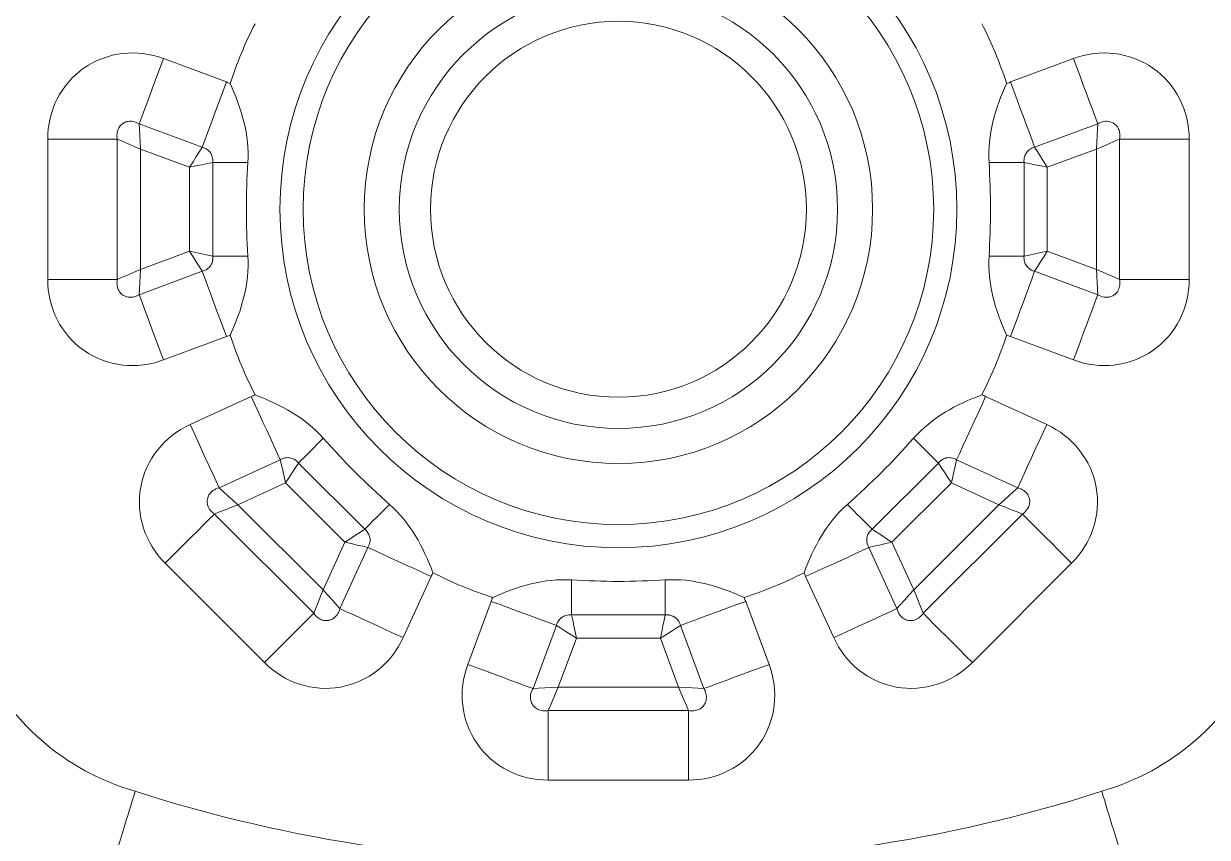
# Model space of a CAD drawing. Header units: millimetres. Extents: x 24.3 to 104.7, y 23.5 to 104.3.
# Drawn here: x 60.15 to 68.72, y 63.9 to 69.8 of the extents above; entities that cross this region are included whole.
import ezdxf

# ---------------------------------------------------------------- set-up
doc = ezdxf.new("R2010")
doc.units = ezdxf.units.MM

msp = doc.modelspace()

# ---------------------------------------------------------------- linework, layer by layer
at = {"color": 7, "linetype": 'Continuous', "lineweight": 15}
for p, q in [((61.163, 69.5449), (61.6196, 69.3755)), ((67.2989, 69.3755), (67.7555, 69.5449)), ((61.4443, 68.903), (60.9877, 69.0723)), ((67.9308, 69.0723), (67.4742, 68.903)), ((60.3252, 68.9621), (60.8292, 68.9621)), ((60.3252, 67.9452), (60.3252, 68.9621)), ((60.8292, 68.9621), (60.8292, 67.9452)), ((68.0893, 67.9452), (68.0893, 68.9621)), ((68.0893, 68.9621), (68.5934, 68.9621)), ((68.5934, 68.9621), (68.5934, 67.9452)), ((61.353, 68.7576), (60.9972, 68.8896)), ((60.9972, 68.8896), (60.9972, 68.0177)), ((67.9213, 68.8896), (67.5655, 68.7576)), ((67.9213, 68.0177), (67.9213, 68.8896)), ((61.521, 68.1146), (61.521, 68.7927)), ((61.521, 68.7927), (61.775, 68.7927)), ((67.3975, 68.7927), (67.1435, 68.7927)), ((67.3975, 68.7927), (67.3975, 68.1146)), ((61.353, 68.1497), (61.353, 68.7576)), ((67.5655, 68.7576), (67.5655, 68.1497)), ((60.9972, 68.0177), (61.353, 68.1497)), ((61.521, 68.1146), (61.775, 68.1146)), ((67.3975, 68.1146), (67.1435, 68.1146)), ((67.5655, 68.1497), (67.9213, 68.0177)), ((60.9877, 67.835), (61.4443, 68.0044)), ((67.4742, 68.0044), (67.9308, 67.835)), ((60.8292, 67.9452), (60.3252, 67.9452)), ((68.5934, 67.9452), (68.0893, 67.9452)), ((61.6196, 67.5318), (61.163, 67.3624)), ((67.7555, 67.3624), (67.2989, 67.5318)), ((61.3568, 66.8945), (61.7995, 67.0976)), ((67.1191, 67.0976), (67.5617, 66.8945)), ((62.0097, 66.6395), (61.567, 66.4364)), ((67.3515, 66.4364), (66.9089, 66.6395)), ((62.6213, 66.1363), (62.1419, 66.6157)), ((66.7767, 66.6157), (66.2972, 66.1363)), ((62.0479, 66.4721), (61.703, 66.3139)), ((62.4778, 66.0423), (62.0479, 66.4721)), ((66.8707, 66.4721), (66.4408, 66.0423)), ((67.2156, 66.3139), (66.8707, 66.4721)), ((61.703, 66.3139), (62.3195, 65.6973)), ((66.599, 65.6973), (67.2156, 66.3139)), ((61.5329, 66.2463), (62.2519, 65.5273)), ((66.6666, 65.5273), (67.3856, 66.2463)), ((62.3195, 65.6973), (62.4778, 66.0423)), ((66.4408, 66.0423), (66.599, 65.6973)), ((62.442, 65.5614), (62.6451, 66.0041)), ((66.2735, 66.0041), (66.4766, 65.5614)), ((61.8955, 65.1709), (61.1765, 65.8899)), ((67.742, 65.8899), (67.023, 65.1709)), ((63.1032, 65.7939), (62.9001, 65.3512)), ((64.1202, 65.5154), (64.1202, 65.7694)), ((64.7983, 65.5154), (64.7983, 65.7694)), ((66.0185, 65.3512), (65.8154, 65.7939)), ((63.368, 65.1574), (63.5374, 65.614)), ((65.3811, 65.614), (65.5505, 65.1574)), ((64.7983, 65.5154), (64.1202, 65.5154)), ((64.01, 65.4387), (63.8406, 64.9821)), ((65.078, 64.9821), (64.9086, 65.4387)), ((64.1553, 65.3474), (64.0233, 64.9916)), ((64.7632, 65.3474), (64.1553, 65.3474)), ((64.8952, 64.9916), (64.7632, 65.3474)), ((64.0233, 64.9916), (64.8952, 64.9916)), ((63.9508, 64.8236), (64.9677, 64.8236)), ((63.9508, 64.3196), (63.9508, 64.8236)), ((64.9677, 64.8236), (64.9677, 64.3196)), ((64.9677, 64.3196), (63.9508, 64.3196))]:
    msp.add_line(p, q, dxfattribs=at)
at = {"color": 7, "linetype": 'Continuous', "lineweight": 15, "flags": 128}
for points in [[(61.163, 69.5449), (61.1391, 69.4804), (61.1154, 69.4165), (61.0921, 69.3536), (61.0693, 69.2923), (61.0473, 69.233), (61.0263, 69.1763), (61.0064, 69.1226), (60.9877, 69.0723)], [(67.9308, 69.0723), (67.9122, 69.1226), (67.8923, 69.1763), (67.8712, 69.233), (67.8492, 69.2923), (67.8265, 69.3536), (67.8032, 69.4165), (67.7794, 69.4804), (67.7555, 69.5449)], [(61.6196, 69.3755), (61.5957, 69.311), (61.572, 69.2471), (61.5487, 69.1842), (61.5259, 69.1229), (61.5039, 69.0637), (61.4829, 69.0069), (61.463, 68.9532), (61.4443, 68.903)], [(67.4742, 68.903), (67.4556, 68.9532), (67.4357, 69.0069), (67.4146, 69.0637), (67.3926, 69.1229), (67.3699, 69.1842), (67.3465, 69.2471), (67.3228, 69.311), (67.2989, 69.3755)], [(60.9877, 69.0723), (60.9898, 69.0321), (60.9921, 68.9873), (60.9946, 68.9393), (60.9972, 68.8896)], [(67.9308, 69.0723), (67.9287, 69.0321), (67.9264, 68.9873), (67.9239, 68.9393), (67.9213, 68.8896)], [(60.9972, 68.8896), (60.9516, 68.9093), (60.9074, 68.9284), (60.8662, 68.9461), (60.8292, 68.9621)], [(68.0893, 68.9621), (68.0524, 68.9461), (68.0111, 68.9284), (67.967, 68.9093), (67.9213, 68.8896)], [(61.4443, 68.903), (61.4242, 68.871), (61.4018, 68.8353), (61.3778, 68.7971), (61.353, 68.7576)], [(67.4742, 68.903), (67.4943, 68.871), (67.5167, 68.8353), (67.5407, 68.7971), (67.5655, 68.7576)], [(61.521, 68.7927), (61.4841, 68.785), (61.4428, 68.7764), (61.3987, 68.7672), (61.353, 68.7576)], [(67.5655, 68.7576), (67.5199, 68.7672), (67.4757, 68.7764), (67.4345, 68.785), (67.3975, 68.7927)], [(61.353, 68.1497), (61.3778, 68.1102), (61.4018, 68.072), (61.4242, 68.0363), (61.4443, 68.0044)], [(61.521, 68.1146), (61.4841, 68.1223), (61.4428, 68.1309), (61.3987, 68.1402), (61.353, 68.1497)], [(67.5655, 68.1497), (67.5199, 68.1402), (67.4757, 68.1309), (67.4345, 68.1223), (67.3975, 68.1146)], [(67.5655, 68.1497), (67.5407, 68.1102), (67.5167, 68.072), (67.4943, 68.0363), (67.4742, 68.0044)], [(60.9972, 68.0177), (60.9516, 67.998), (60.9074, 67.979), (60.8662, 67.9612), (60.8292, 67.9452)], [(60.9972, 68.0177), (60.9946, 67.968), (60.9921, 67.92), (60.9898, 67.8752), (60.9877, 67.835)], [(61.4443, 68.0044), (61.463, 67.9541), (61.4829, 67.9004), (61.5039, 67.8437), (61.5259, 67.7844), (61.5487, 67.7231), (61.572, 67.6602), (61.5957, 67.5963), (61.6196, 67.5318)], [(67.2989, 67.5318), (67.3228, 67.5963), (67.3465, 67.6602), (67.3699, 67.7231), (67.3926, 67.7844), (67.4146, 67.8437), (67.4357, 67.9004), (67.4556, 67.9541), (67.4742, 68.0044)], [(68.0893, 67.9452), (68.0524, 67.9612), (68.0111, 67.979), (67.967, 67.998), (67.9213, 68.0177)], [(67.9213, 68.0177), (67.9239, 67.968), (67.9264, 67.92), (67.9287, 67.8752), (67.9308, 67.835)], [(60.9877, 67.835), (61.0064, 67.7847), (61.0263, 67.731), (61.0473, 67.6743), (61.0693, 67.615), (61.0921, 67.5537), (61.1154, 67.4908), (61.1391, 67.4269), (61.163, 67.3624)], [(67.7555, 67.3624), (67.7794, 67.4269), (67.8032, 67.4908), (67.8265, 67.5537), (67.8492, 67.615), (67.8712, 67.6743), (67.8923, 67.731), (67.9122, 67.7847), (67.9308, 67.835)], [(61.7995, 67.0976), (61.8282, 67.0351), (61.8566, 66.9731), (61.8846, 66.9121), (61.9118, 66.8527), (61.9382, 66.7952), (61.9634, 66.7403), (61.9873, 66.6882), (62.0097, 66.6395)], [(66.9089, 66.6395), (66.9312, 66.6882), (66.9551, 66.7403), (66.9803, 66.7952), (67.0067, 66.8527), (67.034, 66.9121), (67.0619, 66.9731), (67.0904, 67.0351), (67.1191, 67.0976)], [(61.3568, 66.8945), (61.3855, 66.832), (61.414, 66.77), (61.4419, 66.7091), (61.4692, 66.6496), (61.4956, 66.5922), (61.5208, 66.5372), (61.5447, 66.4851), (61.567, 66.4364)], [(67.3515, 66.4364), (67.3739, 66.4851), (67.3978, 66.5372), (67.423, 66.5922), (67.4493, 66.6496), (67.4766, 66.7091), (67.5046, 66.77), (67.533, 66.832), (67.5617, 66.8945)], [(62.1419, 66.6157), (62.1619, 66.6358), (62.1827, 66.6566), (62.2043, 66.6782), (62.2266, 66.7004), (62.2495, 66.7233), (62.273, 66.7468), (62.297, 66.7709), (62.3215, 66.7954)], [(66.7767, 66.6157), (66.7566, 66.6358), (66.7358, 66.6566), (66.7142, 66.6782), (66.692, 66.7004), (66.6691, 66.7233), (66.6456, 66.7468), (66.6215, 66.7709), (66.597, 66.7954)], [(62.0097, 66.6395), (62.0181, 66.6026), (62.0275, 66.5616), (62.0375, 66.5176), (62.0479, 66.4721)], [(66.9089, 66.6395), (66.9005, 66.6026), (66.8911, 66.5616), (66.881, 66.5176), (66.8707, 66.4721)], [(62.1419, 66.6157), (62.1212, 66.5841), (62.0981, 66.5489), (62.0734, 66.5112), (62.0479, 66.4721)], [(66.8707, 66.4721), (66.8451, 66.5112), (66.8204, 66.5489), (66.7973, 66.5841), (66.7767, 66.6157)], [(61.567, 66.4364), (61.5969, 66.4094), (61.6303, 66.3794), (61.666, 66.3472), (61.703, 66.3139)], [(67.3515, 66.4364), (67.3216, 66.4094), (67.2882, 66.3794), (67.2525, 66.3472), (67.2156, 66.3139)], [(61.703, 66.3139), (61.6568, 66.2955), (61.6121, 66.2778), (61.5703, 66.2612), (61.5329, 66.2463)], [(62.6213, 66.1363), (62.6414, 66.1563), (62.6622, 66.1771), (62.6838, 66.1987), (62.7061, 66.221), (62.729, 66.2439), (62.7525, 66.2674), (62.7765, 66.2914), (62.801, 66.3159)], [(66.2972, 66.1363), (66.2772, 66.1563), (66.2563, 66.1771), (66.2348, 66.1987), (66.2125, 66.221), (66.1896, 66.2439), (66.1661, 66.2674), (66.1421, 66.2914), (66.1176, 66.3159)], [(67.3856, 66.2463), (67.3482, 66.2612), (67.3065, 66.2778), (67.2618, 66.2955), (67.2156, 66.3139)], [(61.1765, 65.8899), (61.2251, 65.9385), (61.2734, 65.9868), (61.3208, 66.0342), (61.367, 66.0804), (61.4117, 66.1251), (61.4545, 66.1679), (61.495, 66.2084), (61.5329, 66.2463)], [(67.3856, 66.2463), (67.4235, 66.2084), (67.464, 66.1679), (67.5068, 66.1251), (67.5515, 66.0804), (67.5978, 66.0342), (67.6452, 65.9868), (67.6934, 65.9385), (67.742, 65.8899)], [(62.6213, 66.1363), (62.5898, 66.1156), (62.5545, 66.0925), (62.5168, 66.0678), (62.4778, 66.0423)], [(66.4408, 66.0423), (66.4018, 66.0678), (66.364, 66.0925), (66.3288, 66.1156), (66.2972, 66.1363)], [(62.4778, 66.0423), (62.5232, 66.0319), (62.5672, 66.0218), (62.6083, 66.0125), (62.6451, 66.0041)], [(66.4408, 66.0423), (66.3953, 66.0319), (66.3513, 66.0218), (66.3103, 66.0125), (66.2735, 66.0041)], [(62.6451, 66.0041), (62.6938, 65.9817), (62.7459, 65.9578), (62.8009, 65.9326), (62.8583, 65.9062), (62.9178, 65.8789), (62.9787, 65.851), (63.0407, 65.8225), (63.1032, 65.7939)], [(65.8154, 65.7939), (65.8778, 65.8225), (65.9398, 65.851), (66.0008, 65.8789), (66.0602, 65.9062), (66.1177, 65.9326), (66.1727, 65.9578), (66.2247, 65.9817), (66.2735, 66.0041)], [(62.3195, 65.6973), (62.3011, 65.6511), (62.2834, 65.6064), (62.2668, 65.5647), (62.2519, 65.5273)], [(62.3195, 65.6973), (62.3528, 65.6604), (62.385, 65.6247), (62.415, 65.5913), (62.442, 65.5614)], [(66.599, 65.6973), (66.5658, 65.6604), (66.5336, 65.6247), (66.5035, 65.5913), (66.4766, 65.5614)], [(66.6666, 65.5273), (66.6517, 65.5647), (66.6352, 65.6064), (66.6174, 65.6511), (66.599, 65.6973)], [(63.5374, 65.614), (63.6019, 65.5901), (63.6658, 65.5664), (63.7287, 65.5431), (63.79, 65.5203), (63.8493, 65.4983), (63.906, 65.4773), (63.9597, 65.4574), (64.01, 65.4387)], [(64.9086, 65.4387), (64.9588, 65.4574), (65.0126, 65.4773), (65.0693, 65.4983), (65.1285, 65.5203), (65.1899, 65.5431), (65.2527, 65.5664), (65.3167, 65.5901), (65.3811, 65.614)], [(62.2519, 65.5273), (62.214, 65.4894), (62.1735, 65.4489), (62.1307, 65.4061), (62.086, 65.3614), (62.0398, 65.3152), (61.9924, 65.2677), (61.9442, 65.2195), (61.8955, 65.1709)], [(62.442, 65.5614), (62.4907, 65.5391), (62.5428, 65.5152), (62.5978, 65.4899), (62.6552, 65.4636), (62.7147, 65.4363), (62.7756, 65.4083), (62.8376, 65.3799), (62.9001, 65.3512)], [(64.1553, 65.3474), (64.1458, 65.393), (64.1366, 65.4372), (64.128, 65.4784), (64.1202, 65.5154)], [(64.7632, 65.3474), (64.7728, 65.393), (64.782, 65.4372), (64.7906, 65.4784), (64.7983, 65.5154)], [(66.0185, 65.3512), (66.0809, 65.3799), (66.1429, 65.4083), (66.2039, 65.4363), (66.2633, 65.4636), (66.3208, 65.4899), (66.3758, 65.5152), (66.4278, 65.5391), (66.4766, 65.5614)], [(67.023, 65.1709), (66.9744, 65.2195), (66.9262, 65.2677), (66.8787, 65.3152), (66.8325, 65.3614), (66.7878, 65.4061), (66.745, 65.4489), (66.7045, 65.4894), (66.6666, 65.5273)], [(64.1553, 65.3474), (64.1158, 65.3722), (64.0776, 65.3962), (64.042, 65.4186), (64.01, 65.4387)], [(64.9086, 65.4387), (64.8766, 65.4186), (64.8409, 65.3962), (64.8027, 65.3722), (64.7632, 65.3474)], [(63.368, 65.1574), (63.4325, 65.1335), (63.4964, 65.1098), (63.5593, 65.0864), (63.6206, 65.0637), (63.6799, 65.0417), (63.7366, 65.0207), (63.7903, 65.0007), (63.8406, 64.9821)], [(65.078, 64.9821), (65.1282, 65.0007), (65.1819, 65.0207), (65.2387, 65.0417), (65.2979, 65.0637), (65.3592, 65.0864), (65.4221, 65.1098), (65.486, 65.1335), (65.5505, 65.1574)], [(64.0233, 64.9916), (63.9737, 64.989), (63.9256, 64.9865), (63.8808, 64.9842), (63.8406, 64.9821)], [(63.9508, 64.8236), (63.9668, 64.8606), (63.9846, 64.9018), (64.0036, 64.946), (64.0233, 64.9916)], [(64.9677, 64.8236), (64.9518, 64.8606), (64.934, 64.9018), (64.9149, 64.946), (64.8952, 64.9916)], [(65.078, 64.9821), (65.0378, 64.9842), (64.9929, 64.9865), (64.9449, 64.989), (64.8952, 64.9916)]]:
    msp.add_lwpolyline(points, dxfattribs=at)
at = {"color": 7, "linetype": 'Continuous', "lineweight": 15}
for radius in [2.4515, 2.2835, 1.8415, 1.5875, 1.3612]:
    msp.add_circle((64.4593, 68.4537), radius, dxfattribs=at)
for centre, radius, start, end in [((64.4593, 68.4537), 2.9555, 152.94728, 162.05272), ((64.4593, 68.4537), 2.9555, 17.94728, 27.05272), ((64.4593, 68.4537), 2.9555, 197.94728, 207.05272), ((64.4593, 68.4537), 2.9555, 332.94728, 342.05272), ((64.4593, 68.4537), 2.9555, 242.94728, 252.05272), ((64.4593, 68.4537), 2.9555, 287.94728, 297.05272), ((61.4564, 65.9626), 1.7944, 204.09992, 253.89858), ((67.4622, 65.9626), 1.7944, 286.10142, 335.90008), ((61.4564, 65.9626), 2.5654, 202.60919, 253.61349), ((61.4564, 65.9626), 2.5563, 202.60919, 253.61604), ((67.4622, 65.9626), 2.5563, 286.38396, 337.39081), ((67.4622, 65.9626), 2.5654, 286.38651, 337.39081), ((64.2156, 74.3391), 10.6126, 252.12844, 271.31585), ((64.703, 74.3391), 10.6126, 268.68415, 287.87156)]:
    msp.add_arc(centre, radius, start, end, dxfattribs=at)
for points, knots in [([(60.3252, 68.9621), (60.3252, 69.0632), (60.3484, 69.1634), (60.4389, 69.3416), (60.5067, 69.42), (60.6717, 69.5345), (60.7684, 69.5704), (60.9665, 69.5931), (61.0683, 69.58), (61.163, 69.5449)], [0, 0, 0, 0, 0.25, 0.25, 0.5, 0.5, 0.75, 0.75, 1, 1, 1, 1]), ([(67.7555, 69.5449), (67.8503, 69.5801), (67.9523, 69.5932), (68.1509, 69.5703), (68.248, 69.5339), (68.4127, 69.4191), (68.48, 69.341), (68.5702, 69.1631), (68.5934, 69.0632), (68.5934, 68.9621)], [0, 0, 0, 0, 0.25, 0.25, 0.5, 0.5, 0.75, 0.75, 1, 1, 1, 1]), ([(67.271, 69.3644), (67.2304, 69.275), (67.1952, 69.182), (67.1486, 68.9923), (67.1372, 68.8926), (67.1435, 68.7927)], [0, 0, 0, 0, 0.5, 0.5, 1, 1, 1, 1]), ([(60.9877, 69.0723), (60.9736, 69.0806), (60.958, 69.087), (60.9418, 69.0897), (60.9311, 69.0915), (60.92, 69.0917), (60.9092, 69.0901), (60.9059, 69.0896), (60.9026, 69.089), (60.8993, 69.0881), (60.8893, 69.0856), (60.8795, 69.0813), (60.8708, 69.0755), (60.8685, 69.074), (60.8662, 69.0724), (60.8641, 69.0707), (60.8546, 69.0631), (60.8465, 69.0536), (60.8405, 69.0431), (60.8401, 69.0423), (60.8396, 69.0415), (60.8392, 69.0406), (60.8326, 69.0282), (60.8287, 69.0141), (60.8273, 69.0002), (60.8261, 68.9875), (60.827, 68.9746), (60.8292, 68.9621)], [0, 0, 0, 0, 0.0000495624, 0.0000495624, 0.0000495624, 0.0000820507, 0.0000820507, 0.0000820507, 0.0000919687, 0.0000919687, 0.0000919687, 0.0001230418, 0.0001230418, 0.0001230418, 0.0001311503, 0.0001311503, 0.0001311503, 0.0001674137, 0.0001674137, 0.0001674137, 0.000170132, 0.000170132, 0.000170132, 0.0002125775, 0.0002125775, 0.0002125775, 0.0002508527, 0.0002508527, 0.0002508527, 0.0002508527]), ([(68.0893, 68.9621), (68.0922, 68.9782), (68.0927, 68.995), (68.0896, 69.0112), (68.0876, 69.0218), (68.084, 69.0323), (68.0787, 69.0418), (68.0771, 69.0448), (68.0753, 69.0477), (68.0734, 69.0504), (68.0675, 69.059), (68.06, 69.0667), (68.0516, 69.0728), (68.0494, 69.0745), (68.0471, 69.076), (68.0448, 69.0774), (68.0344, 69.0837), (68.0226, 69.088), (68.0107, 69.0899), (68.0098, 69.0901), (68.0089, 69.0902), (68.008, 69.0903), (67.994, 69.0922), (67.9794, 69.091), (67.9659, 69.0873), (67.9536, 69.084), (67.9418, 69.0788), (67.9308, 69.0723)], [0, 0, 0, 0, 0.0000495624, 0.0000495624, 0.0000495624, 0.0000820507, 0.0000820507, 0.0000820507, 0.0000919687, 0.0000919687, 0.0000919687, 0.0001230418, 0.0001230418, 0.0001230418, 0.0001311503, 0.0001311503, 0.0001311503, 0.0001674137, 0.0001674137, 0.0001674137, 0.000170132, 0.000170132, 0.000170132, 0.0002125775, 0.0002125775, 0.0002125775, 0.0002508527, 0.0002508527, 0.0002508527, 0.0002508527]), ([(61.521, 68.7927), (61.5226, 68.8064), (61.5216, 68.8207), (61.5177, 68.8339), (61.5147, 68.8443), (61.5099, 68.8544), (61.5037, 68.8632), (61.5023, 68.8652), (61.5008, 68.8672), (61.4993, 68.869), (61.492, 68.8778), (61.483, 68.8854), (61.4732, 68.8912), (61.4716, 68.8922), (61.47, 68.8931), (61.4684, 68.8939), (61.4608, 68.8979), (61.4526, 68.9009), (61.4443, 68.903)], [0, 0, 0, 0, 0.0000414996, 0.0000414996, 0.0000414996, 0.0000737875, 0.0000737875, 0.0000737875, 0.0000809013, 0.0000809013, 0.0000809013, 0.0001150014, 0.0001150014, 0.0001150014, 0.0001204473, 0.0001204473, 0.0001204473, 0.0001458995, 0.0001458995, 0.0001458995, 0.0001458995]), ([(67.4742, 68.903), (67.4609, 68.8997), (67.4478, 68.8937), (67.4367, 68.8855), (67.428, 68.8791), (67.4202, 68.8711), (67.4141, 68.8622), (67.4127, 68.8602), (67.4114, 68.8581), (67.4102, 68.856), (67.4045, 68.8462), (67.4005, 68.8351), (67.3985, 68.8239), (67.3981, 68.822), (67.3978, 68.8202), (67.3976, 68.8184), (67.3966, 68.8099), (67.3966, 68.8012), (67.3975, 68.7927)], [0, 0, 0, 0, 0.0000414996, 0.0000414996, 0.0000414996, 0.0000737875, 0.0000737875, 0.0000737875, 0.0000809013, 0.0000809013, 0.0000809013, 0.0001150014, 0.0001150014, 0.0001150014, 0.0001204473, 0.0001204473, 0.0001204473, 0.0001458995, 0.0001458995, 0.0001458995, 0.0001458995]), ([(61.4443, 68.0044), (61.4577, 68.0077), (61.4707, 68.0136), (61.4819, 68.0218), (61.4906, 68.0282), (61.4983, 68.0362), (61.5044, 68.0451), (61.5058, 68.0471), (61.5071, 68.0492), (61.5083, 68.0513), (61.5141, 68.0612), (61.5181, 68.0722), (61.5201, 68.0834), (61.5204, 68.0853), (61.5207, 68.0871), (61.5209, 68.0889), (61.522, 68.0974), (61.522, 68.1061), (61.521, 68.1146)], [0, 0, 0, 0, 0.0000414996, 0.0000414996, 0.0000414996, 0.0000737875, 0.0000737875, 0.0000737875, 0.0000809013, 0.0000809013, 0.0000809013, 0.0001150014, 0.0001150014, 0.0001150014, 0.0001204473, 0.0001204473, 0.0001204473, 0.0001458995, 0.0001458995, 0.0001458995, 0.0001458995]), ([(61.6475, 67.5429), (61.6881, 67.6323), (61.7234, 67.7253), (61.7699, 67.915), (61.7813, 68.0147), (61.775, 68.1146)], [0, 0, 0, 0, 0.5, 0.5, 1, 1, 1, 1]), ([(67.3975, 68.1146), (67.396, 68.1009), (67.397, 68.0866), (67.4008, 68.0734), (67.4038, 68.063), (67.4086, 68.0529), (67.4148, 68.0441), (67.4162, 68.0421), (67.4177, 68.0402), (67.4192, 68.0383), (67.4265, 68.0295), (67.4355, 68.0219), (67.4453, 68.0161), (67.4469, 68.0151), (67.4485, 68.0142), (67.4502, 68.0134), (67.4578, 68.0094), (67.4659, 68.0064), (67.4742, 68.0044)], [0, 0, 0, 0, 0.0000414996, 0.0000414996, 0.0000414996, 0.0000737875, 0.0000737875, 0.0000737875, 0.0000809013, 0.0000809013, 0.0000809013, 0.0001150014, 0.0001150014, 0.0001150014, 0.0001204473, 0.0001204473, 0.0001204473, 0.0001458995, 0.0001458995, 0.0001458995, 0.0001458995]), ([(61.163, 67.3624), (61.0682, 67.3273), (60.9662, 67.3142), (60.7676, 67.337), (60.6706, 67.3734), (60.5058, 67.4882), (60.4385, 67.5663), (60.3484, 67.7442), (60.3252, 67.8442), (60.3252, 67.9452)], [0, 0, 0, 0, 0.25, 0.25, 0.5, 0.5, 0.75, 0.75, 1, 1, 1, 1]), ([(60.8292, 67.9452), (60.8263, 67.9292), (60.8258, 67.9123), (60.8289, 67.8962), (60.8309, 67.8855), (60.8346, 67.875), (60.8398, 67.8655), (60.8414, 67.8625), (60.8432, 67.8597), (60.8451, 67.8569), (60.851, 67.8483), (60.8585, 67.8406), (60.8669, 67.8345), (60.8691, 67.8328), (60.8714, 67.8313), (60.8738, 67.8299), (60.8841, 67.8236), (60.8959, 67.8193), (60.9079, 67.8174), (60.9088, 67.8172), (60.9097, 67.8171), (60.9106, 67.817), (60.9246, 67.8151), (60.9391, 67.8164), (60.9526, 67.82), (60.965, 67.8233), (60.9768, 67.8285), (60.9877, 67.835)], [0, 0, 0, 0, 0.0000495624, 0.0000495624, 0.0000495624, 0.0000820507, 0.0000820507, 0.0000820507, 0.0000919687, 0.0000919687, 0.0000919687, 0.0001230418, 0.0001230418, 0.0001230418, 0.0001311503, 0.0001311503, 0.0001311503, 0.0001674137, 0.0001674137, 0.0001674137, 0.000170132, 0.000170132, 0.000170132, 0.0002125775, 0.0002125775, 0.0002125775, 0.0002508527, 0.0002508527, 0.0002508527, 0.0002508527]), ([(68.5934, 67.9452), (68.5934, 67.8441), (68.5702, 67.744), (68.4796, 67.5657), (68.4118, 67.4873), (68.2469, 67.3728), (68.1502, 67.3369), (67.9521, 67.3142), (67.8503, 67.3273), (67.7555, 67.3624)], [0, 0, 0, 0, 0.25, 0.25, 0.5, 0.5, 0.75, 0.75, 1, 1, 1, 1]), ([(67.9308, 67.835), (67.9449, 67.8267), (67.9606, 67.8203), (67.9767, 67.8176), (67.9874, 67.8158), (67.9985, 67.8156), (68.0093, 67.8172), (68.0126, 67.8177), (68.0159, 67.8183), (68.0192, 67.8192), (68.0293, 67.8217), (68.0391, 67.8261), (68.0478, 67.8318), (68.0501, 67.8333), (68.0523, 67.8349), (68.0545, 67.8366), (68.064, 67.8442), (68.0721, 67.8537), (68.078, 67.8642), (68.0785, 67.865), (68.0789, 67.8659), (68.0794, 67.8667), (68.086, 67.8791), (68.0899, 67.8932), (68.0912, 67.9071), (68.0924, 67.9198), (68.0916, 67.9327), (68.0893, 67.9452)], [0, 0, 0, 0, 0.0000495624, 0.0000495624, 0.0000495624, 0.0000820507, 0.0000820507, 0.0000820507, 0.0000919687, 0.0000919687, 0.0000919687, 0.0001230418, 0.0001230418, 0.0001230418, 0.0001311503, 0.0001311503, 0.0001311503, 0.0001674137, 0.0001674137, 0.0001674137, 0.000170132, 0.000170132, 0.000170132, 0.0002125775, 0.0002125775, 0.0002125775, 0.0002508527, 0.0002508527, 0.0002508527, 0.0002508527]), ([(67.0914, 67.1094), (66.9995, 67.0749), (66.9087, 67.0341), (66.7415, 66.9327), (66.6628, 66.8699), (66.597, 66.7954)], [0, 0, 0, 0, 0.5, 0.5, 1, 1, 1, 1]), ([(61.1765, 65.8899), (61.105, 65.9614), (61.0506, 66.0487), (60.9886, 66.2387), (60.9811, 66.3421), (61.0168, 66.5397), (61.0597, 66.6335), (61.1838, 66.7896), (61.265, 66.8523), (61.3568, 66.8945)], [0, 0, 0, 0, 0.25, 0.25, 0.5, 0.5, 0.75, 0.75, 1, 1, 1, 1]), ([(67.5617, 66.8945), (67.6536, 66.8523), (67.735, 66.7895), (67.8592, 66.6328), (67.9022, 66.5385), (67.9374, 66.3408), (67.9298, 66.238), (67.8678, 66.0485), (67.8135, 65.9614), (67.742, 65.8899)], [0, 0, 0, 0, 0.25, 0.25, 0.5, 0.5, 0.75, 0.75, 1, 1, 1, 1]), ([(62.1419, 66.6157), (62.1333, 66.6265), (62.1225, 66.6359), (62.1104, 66.6426), (62.1009, 66.6478), (62.0904, 66.6515), (62.0797, 66.6534), (62.0774, 66.6538), (62.075, 66.6541), (62.0725, 66.6543), (62.0612, 66.6554), (62.0494, 66.6545), (62.0384, 66.6516), (62.0366, 66.6512), (62.0348, 66.6507), (62.0331, 66.6501), (62.0249, 66.6475), (62.017, 66.6439), (62.0097, 66.6395)], [0, 0, 0, 0, 0.0000414996, 0.0000414996, 0.0000414996, 0.0000737875, 0.0000737875, 0.0000737875, 0.0000809013, 0.0000809013, 0.0000809013, 0.0001150014, 0.0001150014, 0.0001150014, 0.0001204473, 0.0001204473, 0.0001204473, 0.0001458995, 0.0001458995, 0.0001458995, 0.0001458995]), ([(66.9089, 66.6395), (66.8971, 66.6466), (66.8837, 66.6516), (66.87, 66.6537), (66.8593, 66.6553), (66.8482, 66.6551), (66.8375, 66.6531), (66.8351, 66.6527), (66.8328, 66.6522), (66.8304, 66.6515), (66.8194, 66.6486), (66.8087, 66.6436), (66.7994, 66.6371), (66.7978, 66.6361), (66.7964, 66.635), (66.7949, 66.6338), (66.7881, 66.6286), (66.782, 66.6224), (66.7767, 66.6157)], [0, 0, 0, 0, 0.0000414996, 0.0000414996, 0.0000414996, 0.0000737875, 0.0000737875, 0.0000737875, 0.0000809013, 0.0000809013, 0.0000809013, 0.0001150014, 0.0001150014, 0.0001150014, 0.0001204473, 0.0001204473, 0.0001204473, 0.0001458995, 0.0001458995, 0.0001458995, 0.0001458995]), ([(61.567, 66.4364), (61.5512, 66.4323), (61.5357, 66.4257), (61.5223, 66.4162), (61.5135, 66.4099), (61.5055, 66.4022), (61.499, 66.3935), (61.497, 66.3908), (61.4951, 66.388), (61.4934, 66.3851), (61.4881, 66.3761), (61.4842, 66.3661), (61.4821, 66.3559), (61.4815, 66.3532), (61.4811, 66.3505), (61.4808, 66.3478), (61.4794, 66.3357), (61.4804, 66.3232), (61.4836, 66.3116), (61.4839, 66.3107), (61.4841, 66.3098), (61.4844, 66.3089), (61.4885, 66.2954), (61.4957, 66.2827), (61.5047, 66.2719), (61.5128, 66.2621), (61.5225, 66.2536), (61.5329, 66.2463)], [0, 0, 0, 0, 0.0000495624, 0.0000495624, 0.0000495624, 0.0000820507, 0.0000820507, 0.0000820507, 0.0000919687, 0.0000919687, 0.0000919687, 0.0001230418, 0.0001230418, 0.0001230418, 0.0001311503, 0.0001311503, 0.0001311503, 0.0001674137, 0.0001674137, 0.0001674137, 0.000170132, 0.000170132, 0.000170132, 0.0002125775, 0.0002125775, 0.0002125775, 0.0002508527, 0.0002508527, 0.0002508527, 0.0002508527]), ([(67.3856, 66.2463), (67.399, 66.2557), (67.4113, 66.2672), (67.4205, 66.2808), (67.4266, 66.2898), (67.4315, 66.2998), (67.4345, 66.3102), (67.4355, 66.3135), (67.4362, 66.3167), (67.4368, 66.32), (67.4387, 66.3303), (67.4389, 66.341), (67.4373, 66.3513), (67.4369, 66.354), (67.4363, 66.3567), (67.4357, 66.3594), (67.4328, 66.3712), (67.4275, 66.3825), (67.4204, 66.3923), (67.4199, 66.3931), (67.4193, 66.3938), (67.4188, 66.3945), (67.4102, 66.4057), (67.399, 66.4152), (67.3869, 66.4222), (67.3759, 66.4286), (67.3638, 66.4332), (67.3515, 66.4364)], [0, 0, 0, 0, 0.0000495624, 0.0000495624, 0.0000495624, 0.0000820507, 0.0000820507, 0.0000820507, 0.0000919687, 0.0000919687, 0.0000919687, 0.0001230418, 0.0001230418, 0.0001230418, 0.0001311503, 0.0001311503, 0.0001311503, 0.0001674137, 0.0001674137, 0.0001674137, 0.000170132, 0.000170132, 0.000170132, 0.0002125775, 0.0002125775, 0.0002125775, 0.0002508527, 0.0002508527, 0.0002508527, 0.0002508527]), ([(63.1151, 65.8215), (63.0805, 65.9134), (63.0397, 66.0042), (62.9383, 66.1714), (62.8755, 66.2501), (62.801, 66.3159)], [0, 0, 0, 0, 0.5, 0.5, 1, 1, 1, 1]), ([(62.6451, 66.0041), (62.6522, 66.0158), (62.6572, 66.0293), (62.6593, 66.0429), (62.6609, 66.0536), (62.6607, 66.0648), (62.6588, 66.0754), (62.6583, 66.0778), (62.6578, 66.0802), (62.6572, 66.0825), (62.6542, 66.0935), (62.6492, 66.1042), (62.6427, 66.1136), (62.6417, 66.1151), (62.6406, 66.1166), (62.6395, 66.118), (62.6342, 66.1248), (62.628, 66.1309), (62.6213, 66.1363)], [0, 0, 0, 0, 0.0000414996, 0.0000414996, 0.0000414996, 0.0000737875, 0.0000737875, 0.0000737875, 0.0000809013, 0.0000809013, 0.0000809013, 0.0001150014, 0.0001150014, 0.0001150014, 0.0001204473, 0.0001204473, 0.0001204473, 0.0001458995, 0.0001458995, 0.0001458995, 0.0001458995]), ([(66.2972, 66.1363), (66.2864, 66.1277), (66.277, 66.1169), (66.2703, 66.1048), (66.2651, 66.0953), (66.2614, 66.0848), (66.2596, 66.0741), (66.2591, 66.0717), (66.2588, 66.0693), (66.2586, 66.0669), (66.2575, 66.0556), (66.2585, 66.0438), (66.2613, 66.0328), (66.2618, 66.031), (66.2623, 66.0292), (66.2628, 66.0275), (66.2654, 66.0193), (66.269, 66.0114), (66.2735, 66.0041)], [0, 0, 0, 0, 0.0000414996, 0.0000414996, 0.0000414996, 0.0000737875, 0.0000737875, 0.0000737875, 0.0000809013, 0.0000809013, 0.0000809013, 0.0001150014, 0.0001150014, 0.0001150014, 0.0001204473, 0.0001204473, 0.0001204473, 0.0001458995, 0.0001458995, 0.0001458995, 0.0001458995]), ([(65.37, 65.6419), (65.2806, 65.6825), (65.1876, 65.7178), (64.9979, 65.7643), (64.8982, 65.7757), (64.7983, 65.7694)], [0, 0, 0, 0, 0.5, 0.5, 1, 1, 1, 1]), ([(62.2519, 65.5273), (62.2613, 65.5139), (62.2728, 65.5016), (62.2864, 65.4924), (62.2954, 65.4863), (62.3054, 65.4815), (62.3158, 65.4784), (62.3191, 65.4775), (62.3224, 65.4767), (62.3257, 65.4761), (62.3359, 65.4742), (62.3466, 65.4741), (62.3569, 65.4756), (62.3596, 65.4761), (62.3623, 65.4766), (62.365, 65.4773), (62.3768, 65.4801), (62.3881, 65.4855), (62.3979, 65.4925), (62.3987, 65.4931), (62.3994, 65.4936), (62.4002, 65.4942), (62.4114, 65.5027), (62.4208, 65.5139), (62.4278, 65.526), (62.4342, 65.537), (62.4388, 65.5491), (62.442, 65.5614)], [0, 0, 0, 0, 0.0000495624, 0.0000495624, 0.0000495624, 0.0000820507, 0.0000820507, 0.0000820507, 0.0000919687, 0.0000919687, 0.0000919687, 0.0001230418, 0.0001230418, 0.0001230418, 0.0001311503, 0.0001311503, 0.0001311503, 0.0001674137, 0.0001674137, 0.0001674137, 0.000170132, 0.000170132, 0.000170132, 0.0002125775, 0.0002125775, 0.0002125775, 0.0002508527, 0.0002508527, 0.0002508527, 0.0002508527]), ([(64.1202, 65.5154), (64.1066, 65.517), (64.0923, 65.516), (64.079, 65.5121), (64.0686, 65.5091), (64.0585, 65.5043), (64.0497, 65.4981), (64.0477, 65.4967), (64.0458, 65.4952), (64.0439, 65.4937), (64.0351, 65.4864), (64.0275, 65.4774), (64.0217, 65.4676), (64.0207, 65.466), (64.0199, 65.4644), (64.019, 65.4628), (64.015, 65.4552), (64.012, 65.447), (64.01, 65.4387)], [0, 0, 0, 0, 0.0000414996, 0.0000414996, 0.0000414996, 0.0000737875, 0.0000737875, 0.0000737875, 0.0000809013, 0.0000809013, 0.0000809013, 0.0001150014, 0.0001150014, 0.0001150014, 0.0001204473, 0.0001204473, 0.0001204473, 0.0001458995, 0.0001458995, 0.0001458995, 0.0001458995]), ([(64.9086, 65.4387), (64.9053, 65.4521), (64.8994, 65.4651), (64.8911, 65.4762), (64.8847, 65.4849), (64.8767, 65.4927), (64.8678, 65.4988), (64.8658, 65.5002), (64.8637, 65.5015), (64.8617, 65.5027), (64.8518, 65.5084), (64.8407, 65.5125), (64.8295, 65.5145), (64.8277, 65.5148), (64.8258, 65.5151), (64.824, 65.5153), (64.8155, 65.5164), (64.8068, 65.5164), (64.7983, 65.5154)], [0, 0, 0, 0, 0.0000414996, 0.0000414996, 0.0000414996, 0.0000737875, 0.0000737875, 0.0000737875, 0.0000809013, 0.0000809013, 0.0000809013, 0.0001150014, 0.0001150014, 0.0001150014, 0.0001204473, 0.0001204473, 0.0001204473, 0.0001458995, 0.0001458995, 0.0001458995, 0.0001458995]), ([(66.4766, 65.5614), (66.4807, 65.5456), (66.4872, 65.5301), (66.4967, 65.5167), (66.503, 65.5079), (66.5107, 65.4998), (66.5195, 65.4933), (66.5222, 65.4913), (66.525, 65.4895), (66.5279, 65.4878), (66.5368, 65.4825), (66.5468, 65.4786), (66.557, 65.4765), (66.5597, 65.4759), (66.5624, 65.4755), (66.5652, 65.4752), (66.5772, 65.4738), (66.5897, 65.4748), (66.6013, 65.478), (66.6022, 65.4783), (66.6031, 65.4785), (66.604, 65.4788), (66.6175, 65.4829), (66.6302, 65.4901), (66.641, 65.499), (66.6508, 65.5072), (66.6593, 65.5169), (66.6666, 65.5273)], [0, 0, 0, 0, 0.0000495624, 0.0000495624, 0.0000495624, 0.0000820507, 0.0000820507, 0.0000820507, 0.0000919687, 0.0000919687, 0.0000919687, 0.0001230418, 0.0001230418, 0.0001230418, 0.0001311503, 0.0001311503, 0.0001311503, 0.0001674137, 0.0001674137, 0.0001674137, 0.000170132, 0.000170132, 0.000170132, 0.0002125775, 0.0002125775, 0.0002125775, 0.0002508527, 0.0002508527, 0.0002508527, 0.0002508527]), ([(62.9001, 65.3512), (62.8579, 65.2593), (62.7951, 65.178), (62.6384, 65.0537), (62.5441, 65.0108), (62.3465, 64.9755), (62.2436, 64.9831), (62.0541, 65.0451), (61.967, 65.0994), (61.8955, 65.1709)], [0, 0, 0, 0, 0.25, 0.25, 0.5, 0.5, 0.75, 0.75, 1, 1, 1, 1]), ([(67.023, 65.1709), (66.9515, 65.0994), (66.8643, 65.045), (66.6742, 64.9829), (66.5708, 64.9755), (66.3732, 65.0112), (66.2795, 65.0541), (66.1233, 65.1782), (66.0606, 65.2594), (66.0185, 65.3512)], [0, 0, 0, 0, 0.25, 0.25, 0.5, 0.5, 0.75, 0.75, 1, 1, 1, 1]), ([(63.9508, 64.3196), (63.8498, 64.3196), (63.7496, 64.3428), (63.5713, 64.4333), (63.4929, 64.5011), (63.3785, 64.6661), (63.3425, 64.7627), (63.3198, 64.9609), (63.3329, 65.0626), (63.368, 65.1574)], [0, 0, 0, 0, 0.25, 0.25, 0.5, 0.5, 0.75, 0.75, 1, 1, 1, 1]), ([(65.5505, 65.1574), (65.5857, 65.0626), (65.5988, 64.9606), (65.5759, 64.762), (65.5396, 64.6649), (65.4247, 64.5002), (65.3466, 64.4329), (65.1687, 64.3427), (65.0688, 64.3196), (64.9677, 64.3196)], [0, 0, 0, 0, 0.25, 0.25, 0.5, 0.5, 0.75, 0.75, 1, 1, 1, 1]), ([(63.8406, 64.9821), (63.8323, 64.968), (63.8259, 64.9524), (63.8232, 64.9362), (63.8214, 64.9255), (63.8212, 64.9144), (63.8228, 64.9036), (63.8233, 64.9003), (63.824, 64.897), (63.8248, 64.8937), (63.8274, 64.8836), (63.8317, 64.8738), (63.8374, 64.8651), (63.8389, 64.8628), (63.8405, 64.8606), (63.8423, 64.8584), (63.8498, 64.849), (63.8594, 64.8408), (63.8699, 64.8349), (63.8707, 64.8344), (63.8715, 64.834), (63.8723, 64.8336), (63.8847, 64.8269), (63.8988, 64.823), (63.9128, 64.8217), (63.9254, 64.8205), (63.9383, 64.8214), (63.9508, 64.8236)], [0, 0, 0, 0, 0.0000495624, 0.0000495624, 0.0000495624, 0.0000820507, 0.0000820507, 0.0000820507, 0.0000919687, 0.0000919687, 0.0000919687, 0.0001230418, 0.0001230418, 0.0001230418, 0.0001311503, 0.0001311503, 0.0001311503, 0.0001674137, 0.0001674137, 0.0001674137, 0.000170132, 0.000170132, 0.000170132, 0.0002125775, 0.0002125775, 0.0002125775, 0.0002508527, 0.0002508527, 0.0002508527, 0.0002508527]), ([(64.9677, 64.8236), (64.9838, 64.8207), (65.0007, 64.8202), (65.0168, 64.8233), (65.0274, 64.8253), (65.0379, 64.829), (65.0475, 64.8342), (65.0504, 64.8358), (65.0533, 64.8376), (65.056, 64.8395), (65.0646, 64.8454), (65.0723, 64.8529), (65.0785, 64.8613), (65.0801, 64.8635), (65.0816, 64.8658), (65.0831, 64.8682), (65.0893, 64.8785), (65.0936, 64.8903), (65.0955, 64.9022), (65.0957, 64.9031), (65.0958, 64.9041), (65.0959, 64.905), (65.0978, 64.9189), (65.0966, 64.9335), (65.093, 64.947), (65.0897, 64.9593), (65.0844, 64.9712), (65.078, 64.9821)], [0, 0, 0, 0, 0.0000495624, 0.0000495624, 0.0000495624, 0.0000820507, 0.0000820507, 0.0000820507, 0.0000919687, 0.0000919687, 0.0000919687, 0.0001230418, 0.0001230418, 0.0001230418, 0.0001311503, 0.0001311503, 0.0001311503, 0.0001674137, 0.0001674137, 0.0001674137, 0.000170132, 0.000170132, 0.000170132, 0.0002125775, 0.0002125775, 0.0002125775, 0.0002508527, 0.0002508527, 0.0002508527, 0.0002508527]), ([(60.7353, 63.5102), (60.7358, 63.5118), (60.742, 63.5319), (60.765, 63.6065), (60.7816, 63.6608), (60.8228, 63.7949), (60.8476, 63.8755), (60.9008, 64.0491), (60.9301, 64.1448), (60.9587, 64.2386)], [0, 0, 0, 0, 0.25, 0.25, 0.5, 0.5, 0.75, 0.75, 1, 1, 1, 1]), ([(68.1832, 63.5102), (68.1827, 63.5118), (68.1765, 63.5319), (68.1536, 63.6065), (68.1369, 63.6608), (68.0957, 63.7949), (68.071, 63.8755), (68.0178, 64.0491), (67.9885, 64.1448), (67.9598, 64.2386)], [0, 0, 0, 0, 0.25, 0.25, 0.5, 0.5, 0.75, 0.75, 1, 1, 1, 1])]:
    msp.add_open_spline(points, degree=3, knots=knots, dxfattribs=at)
for points in [[(61.6196, 69.3755), (61.629, 69.372), (61.6383, 69.3683), (61.6475, 69.3644)], [(61.775, 68.7927), (61.7875, 68.9914), (61.729, 69.185), (61.6475, 69.3644)], [(67.271, 69.3644), (67.2802, 69.3683), (67.2895, 69.372), (67.2989, 69.3755)], [(61.775, 68.1146), (61.7608, 68.3406), (61.7608, 68.5667), (61.775, 68.7927)], [(67.1435, 68.7927), (67.1577, 68.5667), (67.1577, 68.3406), (67.1435, 68.1146)], [(67.1435, 68.1146), (67.131, 67.9159), (67.1896, 67.7223), (67.271, 67.5429)], [(61.6475, 67.5429), (61.6384, 67.539), (61.629, 67.5353), (61.6196, 67.5318)], [(67.2989, 67.5318), (67.2895, 67.5353), (67.2802, 67.539), (67.271, 67.5429)], [(61.7995, 67.0976), (61.8086, 67.1017), (61.8178, 67.1057), (61.8271, 67.1094)], [(61.8271, 67.1094), (62.0129, 67.0397), (62.1893, 66.9453), (62.3215, 66.7954)], [(67.0914, 67.1094), (67.1007, 67.1057), (67.1099, 67.1018), (67.1191, 67.0976)], [(62.801, 66.3159), (62.6311, 66.4657), (62.4713, 66.6255), (62.3215, 66.7954)], [(66.597, 66.7954), (66.4473, 66.6255), (66.2874, 66.4657), (66.1176, 66.3159)], [(65.8035, 65.8215), (65.8727, 66.0059), (65.9684, 66.1843), (66.1176, 66.3159)], [(63.1151, 65.8215), (63.1113, 65.8122), (63.1074, 65.803), (63.1032, 65.7939)], [(64.1202, 65.7694), (63.9215, 65.7819), (63.728, 65.7234), (63.5485, 65.6419)], [(64.7983, 65.7694), (64.5723, 65.7552), (64.3463, 65.7552), (64.1202, 65.7694)], [(65.8154, 65.7939), (65.8112, 65.803), (65.8072, 65.8122), (65.8035, 65.8215)], [(63.5374, 65.614), (63.5409, 65.6234), (63.5446, 65.6327), (63.5485, 65.6419)], [(65.37, 65.6419), (65.3739, 65.6327), (65.3776, 65.6234), (65.3811, 65.614)]]:
    msp.add_open_spline(points, degree=3, dxfattribs=at)

doc.saveas('drawing.dxf')
